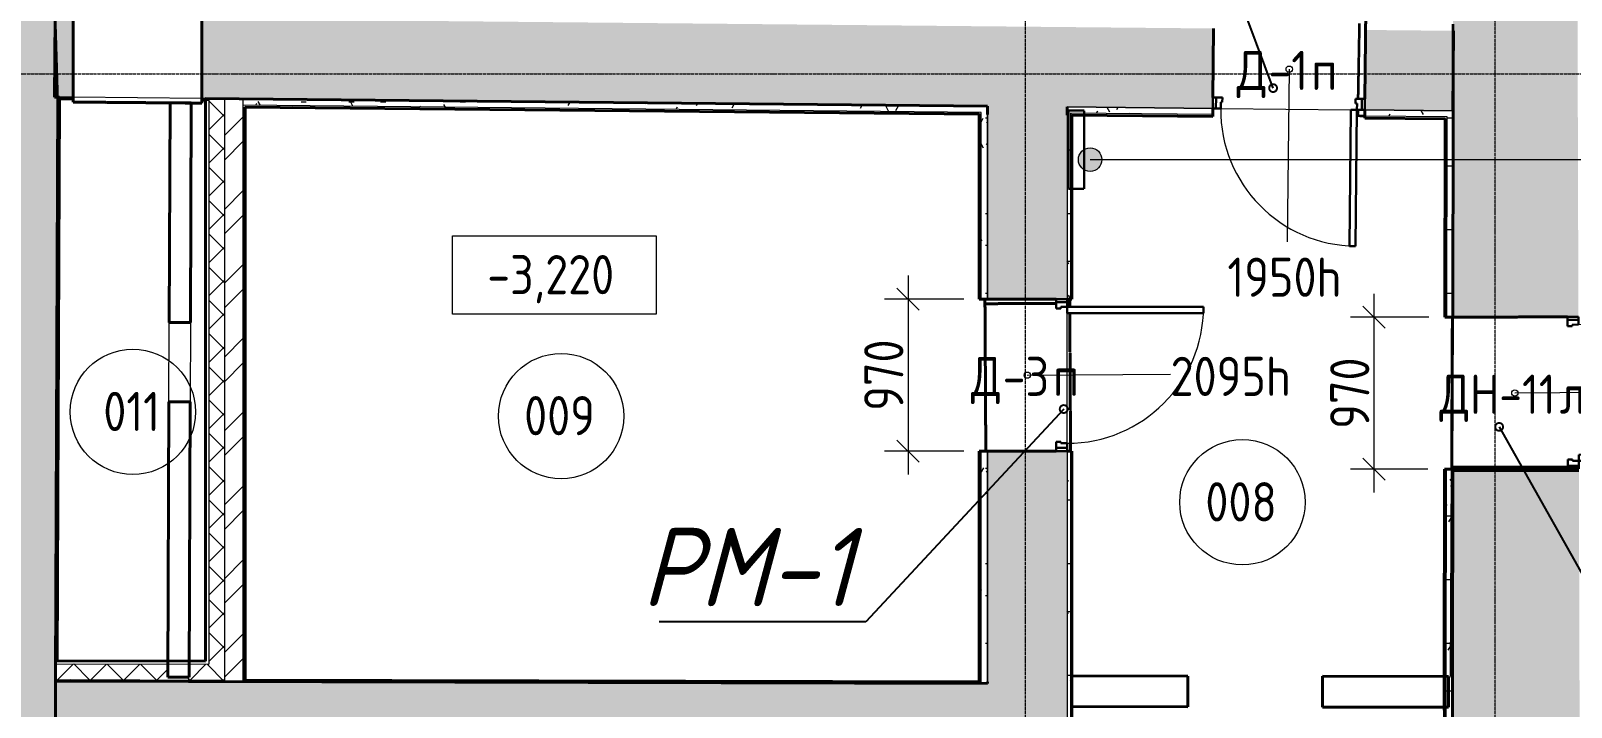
# Model space of a CAD drawing. Header units: millimetres. Extents: x 749182 to 2267578, y 70462 to 311449.
# Drawn here: x 1947064 to 1956898, y 183527 to 187844 of the extents above; entities that cross this region are included whole.
import ezdxf
from ezdxf import colors
from ezdxf.entities.mleader import LeaderData, LeaderLine
from ezdxf.math import Vec2, Vec3

# ---------------------------------------------------------------- set-up
doc = ezdxf.new("R2010")
doc.units = ezdxf.units.MM
for name, pattern in [('ADSK_Линия сетки', [25, 20, -2.5, 0, -2.5]), ('ADSK_Сверху', [4.5, 3, -1.5]), ('ADSK_Снесено', [4.5, 3, -1.5]), ('осеваяX2', [4, 2.5, -0.5, 0.5, -0.5])]:
    doc.linetypes.add(name, pattern=pattern)
doc.layers.get('Defpoints').update_dxf_attribs({"color": 255})
for name, color, linetype, lineweight in [('Аннотация', 7, 'Continuous', 9), ('Двери', 7, 'Continuous', 20), ('Марки дверей', 7, 'Continuous', 20), ('Марки помещений', 7, 'Continuous', 20), ('Оси', 165, 'осеваяX2', 13), ('отметки', 7, 'Continuous', 20), ('Перекрытие', 7, 'Continuous', 18), ('Размер', 7, 'Continuous', 13), ('размеры', 7, 'Continuous', 9), ('Стены', 184, 'Continuous', 40), ('Стены внутренние', 7, 'Continuous', 18), ('Стены разрез', 7, 'Continuous', 35), ('Стены штриховка', 7, 'Continuous', 18)]:
    doc.layers.add(name, color=color, linetype=linetype, lineweight=lineweight)
doc.layers.add('Линии', color=7, linetype='Continuous', lineweight=9, true_color=0x00a600)
doc.styles.add('GOST 2.304_new', font='isocpeur.ttf', dxfattribs={"width": 0.9, "oblique": 15})
doc.styles.add('GOST Common', font='GOST_Common.ttf', dxfattribs={"width": 0.9, "height": 350})
doc.styles.add('GOST Common_1', font='GOST_Common.ttf', dxfattribs={"width": 0.9, "height": 250})
doc.dimstyles.new('ADSK_Основной_2_5_мм', dxfattribs={"dimscale": 304.8, "dimtxt": 251.428749, "dimasz": 0.463911, "dimexe": 0.492126, "dimexo": 0.492126, "dimgap": 0.098425, "dimtad": 1, "dimdec": 3, "dimrnd": 0.001, "dimdsep": 46, "dimtxsty": 'GOST Common_1', "dimblk1": 'OBLIQUE', "dimblk2": 'OBLIQUE', "dimsah": 1, "dimcen": 0.09, "dimdle": 0.492126, "dimazin": 2, "dimtfac": 1, "dimtdec": 4, "dimtix": 1, "dimtmove": 0, "dimatfit": 3, "dimfxl": 0, "dimtvp": 1, "dimtolj": 1, "dimtzin": 0, "dimlwd": 20, "dimlwe": 20, "dimarcsym": 0})
doc.dimstyles.new('ADSK_Основной_2_5_мм_Округление_до_1_мм', dxfattribs={"dimscale": 304.8, "dimtxt": 251.428749, "dimasz": 0.463911, "dimexe": 0.492126, "dimexo": 0.492126, "dimgap": 0.098425, "dimtad": 1, "dimdec": 0, "dimdsep": 46, "dimtxsty": 'GOST Common_1', "dimblk1": 'OBLIQUE', "dimblk2": 'OBLIQUE', "dimsah": 1, "dimcen": 0.09, "dimdle": 0.492126, "dimazin": 2, "dimtfac": 1, "dimtdec": 4, "dimtix": 1, "dimtmove": 0, "dimatfit": 3, "dimfxl": 0, "dimtvp": 1, "dimtolj": 1, "dimtzin": 0, "dimlwd": 20, "dimlwe": 20, "dimarcsym": 0})
pattern_1 = [(45, (1952853.2, 150711.3), (-106.066, 106.066), []), (135, (1952853.2, 150711.3), (-106.066, -106.066), [])]
pattern_2 = [(0, (1952853.19, 150711.3), (406.4, 101.6), [33.528, -271.272, 33.528, -271.272, -1625.6]), (0, (1952853.19, 150711.3), (406.4, 101.6), [-609.6, 33.528, -576.072, 33.528, -271.272, -711.2]), (0, (1952853.19, 150711.3), (406.4, 101.6), [-1524, 33.528, -169.672, 33.528, -474.472]), (120, (1953005.59, 150762.1), (-291.18818, 301.15272), [33.528, -271.272, 33.528, -271.272, -1625.6]), (120, (1953005.59, 150762.1), (-291.18818, 301.15272), [-609.6, 33.528, -576.072, 33.528, -271.272, -711.2]), (120, (1953005.59, 150762.1), (-291.18818, 301.15272), [-1524, 33.528, -169.672, 33.528, -474.472]), (240, (1953056.39, 150965.3), (-115.21182, -402.75272), [33.528, -271.272, 33.528, -271.272, -1625.6]), (240, (1953056.39, 150965.3), (-115.21182, -402.75272), [-609.6, 33.528, -576.072, 33.528, -271.272, -711.2]), (240, (1953056.39, 150965.3), (-115.21182, -402.75272), [-1524, 33.528, -169.672, 33.528, -474.472])]

# ---------------------------------------------------------------- blocks, each defined once
blk = doc.blocks.new('Существующие стены подвал - Существующие стены подвал-614279-00 План подвала')
at = {"layer": 'Стены', "true_color": 0xc0c0c0}
h = blk.add_hatch(color=9, dxfattribs=at)
h.paths.add_polyline_path([(-6451.8, 26868.9), (-5646.3, 26868.9), (-5642.5, 28610.4), (-5644.6, 28610.4), (-5641.9, 28865.4), (-5637.1, 30542.1), (-6462.4, 30542.1), (-6462.4, 27321.6), (-6451.8, 27321.6), (-6452.8, 26868.9)])
h.paths.add_polyline_path([(3295.9, 27304.6), (4114.2, 27304.6), (4093.5, 34336.7), (3281.5, 34334.5), (3285.8, 32815.3), (3299.6, 28514.5), (2970.8, 28518.1), (2950.6, 27304.6), (3285.8, 27304.6)])
h.paths.add_polyline_path([(-5637.4, 31587), (-5633.9, 31587), (-5630.8, 32981.4), (-5630.8, 33008.4), (-5617.7, 36708.8), (-5633.8, 37249.5), (-5609, 43096.6), (-1754.6, 43060.3), (-1748.2, 43877.5), (-6428.6, 43914.1), (-6421.5, 37806.5), (-6439.4, 32894.6), (-6441.8, 31792.5), (-6462.4, 31792.4), (-6462.4, 31587), (-5641.2, 31587)])
h.paths.add_polyline_path([(3289.8, 35304.5), (4090.6, 35306.7), (4065.4, 43832), (-616.8, 43868.6), (-623.2, 43049.6), (3279.3, 43012.9), (3290.4, 36884.6), (3291.8, 36554.2), (3286.2, 35348.1), (3289.9, 35347.9), (3289.8, 35306.7)])
at = {"layer": 'Стены'}
for p, q in [((3281.5, 34334.5), (3286, 35304.5)), ((3289.8, 35304.5), (3286, 35304.5)), ((4020.8, 35306.5), (3289.8, 35304.5))]:
    blk.add_line(p, q, dxfattribs=at)
at = {"layer": 'Стены разрез'}
for p, q in [((-5616.7, 36678.4), (-5633.8, 37249.5)), ((3288.9, 37174.6), (3292, 36579.9)), ((-5630.8, 33008.4), (-5616.7, 36678.4)), ((3292, 36579.9), (3286.2, 35348.1)), ((3286.2, 35348.1), (3286, 35304.5)), ((3286, 35304.5), (4020.8, 35306.5)), ((3281.5, 34334.5), (3275.3, 33011.3)), ((4023.5, 34336.5), (3281.5, 34334.5)), ((-5630.5, 32704.4), (-5630.8, 33008.4)), ((3275.3, 33011.3), (3286.1, 33011.3)), ((3286.1, 33011.3), (3285.8, 32815.3))]:
    blk.add_line(p, q, dxfattribs=at)
blk = doc.blocks.new('Новые проёмы подвал - Новые проёмы подвал-999150-00 План подвала')
at = {"layer": 'Стены', "color": 0, "linetype": 'ADSK_Снесено'}
for p, q in [((-5518.1, 36697.9), (-5518.1, 37247.9)), ((-4698.1, 37241.7), (-4698.1, 36689.9)), ((-5518.1, 36677.5), (-5518.1, 36697.9)), ((-4698.1, 36689.9), (-4698.1, 36670.6)), ((-4832.2, 36671.8), (-5518.1, 36677.5)), ((-4698.1, 36670.6), (-4764.7, 36671.2)), ((307.6, 34449.5), (302.1, 35419.5)), ((843.1, 35419.5), (843.4, 35369.5)), ((757.5, 35392.8), (302.3, 35390.3)), ((307.6, 34449.5), (302.3, 35390.3)), ((843.3, 35393.3), (827.5, 35393.2)), ((843.3, 35393.3), (843.4, 35369.5)), ((843.6, 35329.5), (848.6, 34449.7)), ((843.6, 35329.5), (848.6, 34449.7)), ((3281.5, 34334.5), (3286, 35304.5)), ((3286, 35304.5), (3289.8, 35304.5)), ((3289.8, 35304.5), (4020.8, 35306.5)), ((848.6, 34449.7), (827.5, 34449.5)), ((848.6, 34449.7), (827.5, 34449.5))]:
    blk.add_line(p, q, dxfattribs=at)
at = {"layer": 'Стены разрез', "color": 0, "linetype": 'ADSK_Снесено'}
for p, q in [((-5518.1, 37248.5), (-5518.1, 36677.5)), ((-4698.1, 36670.6), (-4698.1, 37241.7)), ((2691.7, 37179.6), (2683, 36698.1)), ((2727.6, 36697.7), (2732.3, 37179.2)), ((-5518.1, 36677.5), (-4698.1, 36670.6)), ((2681.8, 36628.1), (2681.1, 36590.9)), ((2681.1, 36590.9), (2726.5, 36590)), ((2726.5, 36590), (2726.9, 36627.7)), ((757.5, 35419.5), (302.1, 35419.5)), ((302.1, 35419.5), (302.3, 35390.3)), ((843.1, 35419.5), (827.5, 35419.5)), ((843.3, 35393.3), (843.1, 35419.5)), ((302.3, 35390.3), (757.5, 35392.8)), ((827.5, 35393.2), (843.3, 35393.3)), ((3286, 35304.5), (3281.5, 34334.5)), ((4020.8, 35306.5), (3286, 35304.5)), ((3281.5, 34334.5), (4023.5, 34336.5))]:
    blk.add_line(p, q, dxfattribs=at)
blk = doc.blocks.new('AC_Дверь_Однопольная_Стальная - ДН-11л 970х2200h-1983198-00 План подвала')
at = {"layer": 'Двери', "color": 5, "linetype": 'Continuous', "lineweight": 30, "true_color": 0x0000ff}
for p, q in [((435, 1277.5), (395, 1277.5)), ((395, 1277.5), (395, 407.5)), ((435, 407.5), (435, 1277.5)), ((-465, 407.5), (-485, 407.5)), ((-485, 407.5), (-485, 337.5)), ((-435, 407.5), (-465, 407.5)), ((-465, 407.5), (-465, 337.5)), ((-465, 337.5), (-465, 407.5)), ((-435, 367.5), (-435, 407.5)), ((395, 407.5), (435, 407.5)), ((465, 407.5), (435, 407.5)), ((435, 407.5), (435, 367.5)), ((465, 337.5), (465, 407.5)), ((485, 407.5), (465, 407.5)), ((465, 407.5), (465, 337.5)), ((485, 337.5), (485, 407.5)), ((-485, 337.5), (-465, 337.5)), ((-465, 337.5), (-425, 337.5)), ((-425, 367.5), (-435, 367.5)), ((-425, 337.5), (-425, 367.5)), ((435, 367.5), (425, 367.5)), ((425, 367.5), (425, 337.5)), ((425, 337.5), (465, 337.5)), ((465, 337.5), (485, 337.5))]:
    blk.add_line(p, q, dxfattribs=at)
at = {"layer": 'Двери', "color": 5, "linetype": 'Continuous', "true_color": 0x0000ff}
blk.add_arc((435, 407.5), 870, 90, 180, dxfattribs=at)
blk = doc.blocks.new('AC_Дверь_Однопольная_Стальная - Д-1п 970х1950h-1983177-00 План подвала')
at = {"layer": 'Двери', "color": 5, "linetype": 'Continuous', "lineweight": 30, "true_color": 0x0000ff}
for p, q in [((-435, 1125), (-395, 1125)), ((-435, 255), (-435, 1125)), ((-395, 1125), (-395, 255)), ((-485, 255), (-465, 255)), ((-485, 185), (-485, 255)), ((-465, 255), (-435, 255)), ((-465, 185), (-465, 255)), ((-465, 255), (-465, 185)), ((-395, 255), (-435, 255)), ((-435, 255), (-435, 215)), ((-435, 215), (-425, 215)), ((-425, 215), (-425, 185)), ((425, 215), (435, 215)), ((425, 185), (425, 215)), ((435, 255), (465, 255)), ((435, 215), (435, 255)), ((465, 255), (465, 185)), ((465, 255), (485, 255)), ((465, 185), (465, 255)), ((485, 255), (485, 185)), ((-465, 185), (-485, 185)), ((-425, 185), (-465, 185)), ((465, 185), (425, 185)), ((485, 185), (465, 185))]:
    blk.add_line(p, q, dxfattribs=at)
at = {"layer": 'Двери', "color": 5, "linetype": 'Continuous', "true_color": 0x0000ff}
blk.add_arc((-435, 255), 870, 0, 90, dxfattribs=at)
blk = doc.blocks.new('AC_Дверь_Однопольная_Стальная - Д-3п 970х2095h-1983173-00 План подвала')
at = {"layer": 'Двери', "color": 5, "linetype": 'Continuous', "lineweight": 30, "true_color": 0x0000ff}
for p, q in [((-435, 1125), (-395, 1125)), ((-435, 255), (-435, 1125)), ((-395, 1125), (-395, 255)), ((-485, 255), (-465, 255)), ((-485, 185), (-485, 255)), ((-465, 255), (-435, 255)), ((-465, 185), (-465, 255)), ((-465, 255), (-465, 185)), ((-395, 255), (-435, 255)), ((-435, 255), (-435, 215)), ((-435, 215), (-425, 215)), ((-425, 215), (-425, 185)), ((425, 215), (435, 215)), ((425, 185), (425, 215)), ((435, 255), (465, 255)), ((435, 215), (435, 255)), ((465, 255), (465, 185)), ((465, 255), (485, 255)), ((465, 185), (465, 255)), ((485, 255), (485, 185)), ((-465, 185), (-485, 185)), ((-425, 185), (-465, 185)), ((465, 185), (425, 185)), ((485, 185), (465, 185))]:
    blk.add_line(p, q, dxfattribs=at)
at = {"layer": 'Двери', "color": 5, "linetype": 'Continuous', "true_color": 0x0000ff}
blk.add_arc((-435, 255), 870, 0, 90, dxfattribs=at)
blk = doc.blocks.new('ADSK_Марка_Дверь - Типоразмер_ADSK_Марка-58376-00 План подвала')
at = {"layer": 'Марки дверей', "lineweight": 9}
blk.add_circle((0, 0), 0.2, dxfattribs=at)
blk = doc.blocks.new('ADSK_Марка_Помещение_ОдноЗначение - Номер-247393-00 План подвала')
at = {"layer": 'Марки помещений'}
blk.add_circle((0, 0), 4, dxfattribs=at)
blk = doc.blocks.new('_Oblique')
at = {"color": 0, "linetype": 'ByBlock', "lineweight": -2}
blk.add_line((-0.5, -0.5), (0.5, 0.5), dxfattribs=at)
blk = doc.blocks.new('*D1587')
at = {"layer": 'Defpoints', "color": 0, "lineweight": 20, "transparency": 16777216}
for p in [(1953170.7, 186130.8), (1952664.4, 185160.8), (1953170.7, 185160.8)]:
    blk.add_point(p, dxfattribs=at)
at = {"layer": 'размеры', "color": 0, "lineweight": 20, "transparency": 16777216}
for p, q in [((1952664.4, 186280.8), (1952664.4, 185010.8)), ((1953020.7, 186130.8), (1952514.4, 186130.8)), ((1953020.7, 185160.8), (1952514.4, 185160.8))]:
    blk.add_line(p, q, dxfattribs=at)
at = {"layer": 'размеры', "color": 0, "lineweight": 20, "transparency": 16777216, "xscale": 141.4, "yscale": 141.4, "zscale": 141.4}
for p, rotation in [((1952664.4, 186130.8), 90), ((1952664.4, 185160.8), 270)]:
    blk.add_blockref('_Oblique', p, dxfattribs=dict(at, rotation=rotation))
at = {"layer": 'размеры', "color": 0, "lineweight": 20, "transparency": 16777216, "insert": (1952509.4, 185645.8), "char_height": 250, "width": 567.632, "attachment_point": 5, "rotation": 90, "style": 'GOST Common_1'}
blk.add_mtext('\\A1;970', dxfattribs=at)
blk = doc.blocks.new('*D1610')
at = {"layer": 'Defpoints', "color": 0, "lineweight": 20, "transparency": 16777216}
for p in [(1955639, 186015.8), (1956139.2, 186015.8), (1956131.7, 185045.8)]:
    blk.add_point(p, dxfattribs=at)
at = {"layer": 'размеры', "color": 0, "lineweight": 20, "transparency": 16777216}
for p, q in [((1955639, 184895.8), (1955639, 186165.8)), ((1955989.2, 186015.8), (1955489, 186015.8)), ((1955981.7, 185045.8), (1955489, 185045.8))]:
    blk.add_line(p, q, dxfattribs=at)
at = {"layer": 'размеры', "color": 0, "lineweight": 20, "transparency": 16777216, "xscale": 141.4, "yscale": 141.4, "zscale": 141.4}
for p, rotation in [((1955639, 186015.8), 90), ((1955639, 185045.8), 270)]:
    blk.add_blockref('_Oblique', p, dxfattribs=dict(at, rotation=rotation))
at = {"layer": 'размеры', "color": 0, "lineweight": 20, "transparency": 16777216, "insert": (1955484, 185530.8), "char_height": 250, "width": 567.632, "attachment_point": 5, "rotation": 90, "style": 'GOST Common_1'}
blk.add_mtext('\\A1;970', dxfattribs=at)
blk = doc.blocks.new('Высотные отметки - Рамка-5093-00 План подвала')
at = {"layer": 'Аннотация'}
for p, q in [((-6.5, 0), (-6.5, 5)), ((-6.5, 5), (6.5, 5)), ((6.5, 5), (6.5, 0)), ((6.5, 0), (-6.5, 0))]:
    blk.add_line(p, q, dxfattribs=at)
blk = doc.blocks.new('_DotSmall')
at = {"color": 0, "linetype": 'ByBlock', "lineweight": 35, "const_width": 0.5}
blk.add_lwpolyline([(-0.0625, 0, 1), (0.0625, 0, 1)], format="xyb", close=True, dxfattribs=at)

msp = doc.modelspace()

# ---------------------------------------------------------------- hatches: boundary and pattern name
at = {"layer": 'Аннотация', "lineweight": 9}
h = msp.add_hatch(color=256, dxfattribs=at)
edge = h.paths.add_edge_path()
edge.add_arc((1953826.8679, 187021.3275), 75, 0, 360)
at = {"layer": 'Стены внутренние', "linetype": 'Continuous', "true_color": 0xc0c0c0}
h = msp.add_hatch(color=9, dxfattribs=at)
h.paths.add_polyline_path([(1948177.6457, 187410.9819), (1948177.7348, 187420.1353), (1948182.6061, 187920.9577), (1948155.1259, 187920.9577), (1948155.1259, 187411.2009)])
h.paths.add_polyline_path([(1947335.1259, 187419.1767), (1947335.1259, 187929.2008), (1947220.6192, 187930.3146), (1947220.6192, 187918.4302), (1947236.5698, 187420.1353), (1947246.5695, 187420.0381)])
h = msp.add_hatch(color=9, dxfattribs=at)
h.paths.add_polyline_path([(1956141.1478, 187333.524), (1956143.59, 187595.8714), (1956142.0933, 187843.5383), (1955585.0648, 187848.957), (1955580.7853, 187338.9745), (1956117.4558, 187333.7545)])
h.paths.add_polyline_path([(1954610.1503, 187348.4155), (1954615.1106, 187858.3913), (1948182.5957, 187919.8952), (1948177.6457, 187410.9819), (1953789.0273, 187356.4022)])
at = {"layer": 'Стены внутренние', "linetype": 'Continuous', "lineweight": 9, "true_color": 0x0000ff}
h = msp.add_hatch(dxfattribs=at)
h.set_pattern_fill('FP_2', color=5, style=0, pattern_type=2)
h.set_pattern_definition(pattern_1)
h.paths.add_polyline_path([(1948300.1259, 183699.9842), (1948300.1259, 187409.7905), (1948200.1259, 187409.7905), (1948200.1259, 183700.232)])
h = msp.add_hatch(dxfattribs=at)
h.set_pattern_fill('FP_3', color=5, style=0, pattern_type=2)
h.set_pattern_definition([(45, (1952853.2, 150711.3), (-235.7317, 235.7317), []), (45, (1953010.35, 150711.3), (-235.7317, 235.7317), [])])
h.paths.add_polyline_path([(1948420.1259, 183689.6869), (1948420.1259, 187408.6234), (1948300.1259, 187409.7905), (1948300.1259, 183689.9842)])
h = msp.add_hatch(dxfattribs=at)
h.set_pattern_fill('FP_1', color=5, style=0, pattern_type=2)
h.set_pattern_definition(pattern_2)
h.paths.add_polyline_path([(1953170.6622, 187322.4149), (1953170.6622, 187362.4168), (1948420.1259, 187408.5066), (1948420.1259, 187368.6215), (1953130.6622, 187322.804)])
at = {"layer": 'Стены внутренние', "linetype": 'Continuous', "true_color": 0xc0c0c0}
h = msp.add_hatch(color=9, dxfattribs=at)
h.paths.add_polyline_path([(1953680.6622, 179762.3717), (1953680.6622, 182381.4827), (1953170.6622, 182381.4827), (1953170.6622, 179767.8391)])
h.paths.add_polyline_path([(1953680.6622, 183260.5711), (1953680.6622, 185160.8408), (1953170.6622, 185160.8408), (1953170.6622, 183260.9045)])
h.paths.add_polyline_path([(1953680.6622, 186130.8408), (1953680.6622, 187357.4562), (1953170.6622, 187362.4168), (1953170.6622, 186130.8408), (1953610.6622, 186130.8408)])
at = {"layer": 'Стены внутренние', "linetype": 'Continuous', "lineweight": 9, "true_color": 0x0000ff}
h = msp.add_hatch(dxfattribs=at)
h.set_pattern_fill('FP_1', color=5, style=0, pattern_type=2)
h.set_pattern_definition(pattern_2)
h.paths.add_polyline_path([(1956145.0884, 187293.4838), (1956144.9441, 187333.4871), (1955580.1044, 187338.9811), (1955580.1044, 187298.9792), (1956143.639, 187293.4979)])
h.paths.add_polyline_path([(1954609.7613, 187308.4173), (1954610.1503, 187348.4155), (1953680.6622, 187357.4562), (1953680.6622, 187317.4543), (1953789.0273, 187316.4003)])
h = msp.add_hatch(dxfattribs=at)
h.set_pattern_fill('FP_1', color=5, style=0, pattern_type=2)
h.set_pattern_definition(pattern_2)
h.paths.add_polyline_path([(1953170.6622, 183677.9169), (1953170.6622, 185160.8408), (1953130.6622, 185160.8408), (1953130.6622, 183678.016), (1953167.2027, 183677.9255)])
h.paths.add_polyline_path([(1953170.6622, 186130.8408), (1953170.6622, 187322.4149), (1953130.6622, 187322.4149), (1953130.6622, 186130.8408)])
h = msp.add_hatch(dxfattribs=at)
h.set_pattern_fill('FP_1', color=5, style=0, pattern_type=2)
h.set_pattern_definition(pattern_2)
h.paths.add_polyline_path([(1953700.6622, 179782.1584), (1953700.6622, 182381.4696), (1953680.6622, 182381.4696), (1953680.6622, 179782.3728), (1953700.6236, 179782.1588)])
h.paths.add_polyline_path([(1953700.6622, 183260.558), (1953700.6622, 185160.8408), (1953680.6622, 185160.8408), (1953680.6622, 183260.5711)])
h.paths.add_polyline_path([(1953680.6622, 186130.8408), (1953700.6622, 186130.8408), (1953700.6622, 187317.2598), (1953680.6622, 187317.2598), (1953680.6622, 186265.8742)])
h = msp.add_hatch(dxfattribs=at)
h.set_pattern_fill('FP_1', color=5, style=0, pattern_type=2)
h.set_pattern_definition(pattern_2)
h.paths.add_polyline_path([(1956099.2507, 183722.5254), (1956139.2508, 183722.5522), (1956134.6692, 185045.8037), (1956101.4138, 185045.7122), (1956099.2507, 183722.535)])
h.paths.add_polyline_path([(1956102.9995, 186015.7203), (1956142.9998, 186015.8303), (1956142.0933, 186059.3976), (1956139.4061, 186059.384), (1956145.0884, 187293.4838), (1956105.089, 187293.4838), (1956103.0033, 186018.0335)])
h = msp.add_hatch(dxfattribs=at)
h.set_pattern_fill('FP_2', color=5, style=0, pattern_type=2)
h.set_pattern_definition(pattern_1)
h.paths.add_polyline_path([(1948200.1259, 183700.232), (1948200.1259, 183800.2323), (1948074.5828, 183800.2323), (1948074.2609, 183717.4486), (1947939.2619, 183717.9736), (1947939.2619, 183800.8786), (1947222.7267, 183802.6291), (1947222.8657, 183702.6532), (1948180.1259, 183700.2815)])
h = msp.add_hatch(dxfattribs=at)
h.set_pattern_fill('FP_1', color=5, style=0, pattern_type=2)
h.set_pattern_definition(pattern_2)
h.paths.add_polyline_path([(1948300.1259, 183689.9842), (1948300.1259, 183699.9842), (1947222.4228, 183702.5753), (1947222.8409, 183692.6546), (1948180.1259, 183690.2815)])
at = {"layer": 'Стены внутренние', "linetype": 'Continuous', "true_color": 0xc0c0c0}
msp.add_hatch(color=9, dxfattribs=at).paths.add_polyline_path([(1953170.6622, 183427.9161), (1953170.6622, 183677.9169), (1947222.8409, 183692.6533), (1947222.7351, 183442.6528), (1949228.2263, 183437.6839)])
at = {"layer": 'Стены внутренние', "linetype": 'Continuous', "lineweight": 9, "true_color": 0x0000ff}
h = msp.add_hatch(dxfattribs=at)
h.set_pattern_fill('FP_1', color=5, style=0, pattern_type=2)
h.set_pattern_definition(pattern_2)
h.paths.add_polyline_path([(1956151.0563, 179755.889), (1956138.9659, 183722.552), (1956099.2507, 183722.5254), (1956099.5243, 183630.6143), (1956113.3998, 183526.5896), (1956099.834, 183526.5524), (1956111.0548, 179756.3178), (1956151.0265, 179755.8893)])

# ---------------------------------------------------------------- linework, layer by layer
at = {"layer": 'Аннотация', "lineweight": 9}
msp.add_line((1953826.8679, 187021.3275), (1958748.8897, 187021.3275), dxfattribs=at)
msp.add_circle((1953826.8679, 187021.3275), 75, dxfattribs=at)
at = {"layer": 'Линии', "linetype": 'ADSK_Сверху', "lineweight": 30}
for p, q in [((1953789.5804, 187335.4108), (1953689.5804, 187335.4108)), ((1953689.5804, 187335.4108), (1953689.5804, 186835.4108)), ((1953789.5804, 186835.4108), (1953789.5804, 187335.4108)), ((1953689.5804, 186835.4108), (1953789.5804, 186835.4108))]:
    msp.add_line(p, q, dxfattribs=at)
at = {"layer": 'Линии', "lineweight": 100}
msp.add_line((1956946.6553, 185048.0377), (1956131.6584, 185045.7954), dxfattribs=at)
at = {"layer": 'Марки дверей'}
for p, q in [((1955097.6075, 187598.6862), (1955084.3116, 186496.3347)), ((1953425.6622, 185645.8408), (1954340.6548, 185651.9268)), ((1956537.8225, 185531.9147), (1957452.8101, 185541.6324))]:
    msp.add_line(p, q, dxfattribs=at)
at = {"layer": 'Оси', "linetype": 'ADSK_Линия сетки'}
for p, q in [((1953413.1034, 154741.5512), (1953413.1034, 195133.15)), ((1956413.1034, 154741.5512), (1956413.1034, 195133.15)), ((1941766.9683, 187568.0858), (2009994.9113, 187568.0858))]:
    msp.add_line(p, q, dxfattribs=at)
at = {"layer": 'Перекрытие'}
for p, q in [((1948155.1259, 187411.2009), (1947335.1259, 187419.1767)), ((1954660.1479, 187347.9291), (1955490.1087, 187339.8564)), ((1953680.6622, 185210.8408), (1953680.6622, 186040.8408)), ((1956141.414, 185045.8223), (1956142.9998, 186015.8303))]:
    msp.add_line(p, q, dxfattribs=at)
at = {"layer": 'Стены внутренние', "linetype": 'Continuous', "lineweight": 40}
for p, q in [((1947220.6192, 187930.3146), (1947215.6589, 187420.3387)), ((1947335.1259, 187419.1767), (1947335.1259, 187929.2008)), ((1948155.1259, 187921.225), (1948155.1259, 187411.2009)), ((1955586.3486, 187980.9507), (1955580.7853, 187408.9778)), ((1954610.8311, 187418.4121), (1954615.1106, 187858.3913)), ((1956141.1478, 187333.524), (1956146.1081, 187843.4999)), ((1956146.1081, 187843.4999), (1956142.1626, 187843.5383)), ((1947215.6589, 187420.3387), (1947246.5695, 187420.0381)), ((1948177.6457, 187410.9819), (1953170.6622, 187362.4168)), ((1953170.6622, 187362.4168), (1953170.6622, 187322.4149)), ((1953680.6622, 187317.4543), (1953680.6622, 187357.4562)), ((1953170.6622, 186130.8408), (1953610.6622, 186130.8408)), ((1953610.6622, 185160.8408), (1953170.6622, 185160.8408)), ((1947222.8409, 183692.6533), (1947222.2215, 183442.654)), ((1953170.6622, 183677.9169), (1947222.8409, 183692.6533)), ((1953170.6622, 183687.9169), (1953170.6622, 183677.9169))]:
    msp.add_line(p, q, dxfattribs=at)
at = {"layer": 'Стены внутренние', "color": 5, "linetype": 'Continuous', "lineweight": 40, "true_color": 0x0000ff}
for p, q in [((1947236.5698, 187420.1353), (1947222.3058, 183692.6546)), ((1947232.8033, 183822.629), (1947246.5312, 187410.038)), ((1947246.5312, 187410.038), (1947335.1259, 187409.1762)), ((1947335.1259, 187409.1762), (1947335.1259, 187419.1767)), ((1948155.1259, 187411.2009), (1948155.1259, 187401.2004)), ((1948155.1259, 187401.2004), (1948180.1259, 187400.9573)), ((1948180.1259, 187400.9573), (1948180.1259, 183820.2819)), ((1948432.1259, 183699.6572), (1948432.1259, 187356.5042)), ((1948432.1259, 187356.5042), (1953118.6622, 187310.9201)), ((1953170.6622, 187310.4143), (1953170.6622, 187362.4168)), ((1953170.6622, 187362.4168), (1953170.6622, 187362.4168)), ((1954609.6445, 187296.4179), (1954610.1503, 187348.4155)), ((1955580.1044, 187338.9811), (1955579.5987, 187286.9836)), ((1956145.1538, 187333.4851), (1956141.1478, 187333.524)), ((1956142.9998, 186015.8303), (1956145.1538, 187333.4851)), ((1953118.6622, 187310.9201), (1953118.6622, 186130.8408)), ((1953680.6622, 187317.4543), (1953680.6622, 187305.4538)), ((1953710.6622, 187305.162), (1954609.6445, 187296.4179)), ((1953710.6622, 186130.8408), (1953710.6622, 187305.162)), ((1955579.5987, 187286.9836), (1956093.0696, 187281.9892)), ((1956093.0696, 187281.9892), (1956090.9995, 186015.6872)), ((1953118.6622, 186130.8408), (1953170.6622, 186130.8408)), ((1953680.6622, 186130.8408), (1953710.6622, 186130.8408)), ((1956090.9995, 186015.6872), (1956142.9998, 186015.8303)), ((1953118.6622, 185160.8408), (1953118.6622, 183688.0458)), ((1953170.6622, 185160.8408), (1953118.6622, 185160.8408)), ((1953710.6622, 185160.8408), (1953680.6622, 185160.8408)), ((1953710.6622, 183260.5514), (1953710.6622, 185160.8408)), ((1956089.4137, 185045.6792), (1956087.2507, 183722.5173)), ((1956141.414, 185045.8223), (1956089.4137, 185045.6792)), ((1956139.2508, 183722.5522), (1956141.414, 185045.8223)), ((1948180.1259, 183820.2819), (1947232.8033, 183822.629)), ((1947222.3058, 183692.6546), (1953170.6622, 183677.9169)), ((1953118.6622, 183688.0458), (1948432.1259, 183699.6572)), ((1953170.6622, 183677.9169), (1953170.6622, 183687.9169)), ((1956087.2507, 183722.5173), (1956099.0246, 179766.4474)), ((1956151.1158, 179735.8872), (1956139.2508, 183722.5522))]:
    msp.add_line(p, q, dxfattribs=at)
at = {"layer": 'Стены внутренние', "color": 5, "linetype": 'Continuous', "true_color": 0x0000ff}
for p, q in [((1947335.1259, 187419.1767), (1947246.5695, 187420.0381)), ((1954610.1503, 187348.4155), (1953680.6622, 187357.4562)), ((1956141.1478, 187333.524), (1955580.1044, 187338.9811)), ((1953680.6622, 185160.8408), (1953680.6622, 183260.5711))]:
    msp.add_line(p, q, dxfattribs=at)
at = {"layer": 'Стены внутренние', "lineweight": 40}
for p, q in [((1947953.5139, 187383.3225), (1947948.0628, 185981.4062)), ((1948088.5129, 187382.7976), (1947953.5139, 187383.3225)), ((1948083.0618, 185980.8813), (1948088.5129, 187382.7976)), ((1947948.0628, 185981.4062), (1948083.0618, 185980.8813)), ((1947946.0991, 185476.3594), (1947939.2619, 183717.9736)), ((1948081.098, 185475.8345), (1947946.0991, 185476.3594)), ((1948074.2609, 183717.4486), (1948081.098, 185475.8345)), ((1947939.2619, 183717.9736), (1948074.2609, 183717.4486)), ((1953709.7944, 183726.0834), (1953709.5095, 183530.0836)), ((1954451.0355, 183725.006), (1953709.7944, 183726.0834)), ((1954450.7506, 183529.0062), (1954451.0355, 183725.006)), ((1955309.9406, 183723.7576), (1955309.6557, 183527.7578)), ((1956113.6847, 183722.5893), (1955309.9406, 183723.7576)), ((1956113.3998, 183526.5896), (1956113.6847, 183722.5893)), ((1953709.5095, 183530.0836), (1954450.7506, 183529.0062)), ((1955309.6557, 183527.7578), (1956113.3998, 183526.5896))]:
    msp.add_line(p, q, dxfattribs=at)
at = {"layer": 'Стены внутренние', "linetype": 'Continuous'}
for p, q in [((1953680.6622, 187357.4562), (1954610.1503, 187348.4155)), ((1955580.1044, 187338.9811), (1956141.1478, 187333.524)), ((1953170.6622, 187322.4149), (1953170.6622, 186130.8408)), ((1953170.6622, 185160.8408), (1953170.6622, 183687.9169))]:
    msp.add_line(p, q, dxfattribs=at)
at = {"layer": 'Стены внутренние'}
for p, q in [((1947946.0991, 185476.3594), (1947948.0628, 185981.4062)), ((1948083.0618, 185980.8813), (1948081.098, 185475.8345))]:
    msp.add_line(p, q, dxfattribs=at)
at = {"layer": 'Стены штриховка'}
for p, q in [((1948177.6457, 187410.9819), (1948155.1259, 187411.2009)), ((1948180.1259, 187400.9573), (1948200.1259, 187400.7627)), ((1948200.1259, 187410.7632), (1948200.1259, 183800.2323)), ((1948300.1259, 187409.7905), (1948300.1259, 183689.9842)), ((1948420.1259, 183699.6869), (1948420.1259, 187408.6234)), ((1953130.6622, 187322.804), (1948420.1259, 187368.6215)), ((1948430.1259, 187358.5237), (1948430.1259, 183699.6621)), ((1953120.6622, 187312.9007), (1948430.1259, 187358.5237)), ((1953120.6622, 187312.9007), (1953120.6622, 186130.8408)), ((1953130.6622, 186130.8408), (1953130.6622, 187322.804)), ((1953170.6622, 186130.8408), (1953170.6622, 187310.4143)), ((1953680.6622, 187305.4538), (1953680.6622, 186130.8408)), ((1954609.7613, 187308.4173), (1953700.6622, 187317.2598)), ((1953700.6622, 187317.2598), (1953700.6622, 186130.8408)), ((1954609.664, 187298.4178), (1953700.6622, 187307.2593)), ((1956095.0728, 187283.9698), (1955579.6181, 187288.9835)), ((1956105.089, 187293.8729), (1955579.7154, 187298.983)), ((1956092.9995, 186015.6928), (1956095.0728, 187283.9698)), ((1956102.9995, 186015.7203), (1956105.089, 187293.8729)), ((1953120.6622, 183688.0408), (1953120.6622, 185160.8408)), ((1953130.6622, 183678.016), (1953130.6622, 185160.8408)), ((1953170.6622, 183687.9169), (1953170.6622, 185160.8408)), ((1953700.6622, 185160.8408), (1953700.6622, 183260.558)), ((1956089.2507, 183722.5186), (1956091.4138, 185045.6847)), ((1956099.2507, 183722.5254), (1956101.4138, 185045.7122)), ((1947222.7267, 183802.6539), (1948200.1259, 183800.2323)), ((1947222.3441, 183702.6545), (1948300.1259, 183699.9842)), ((1948432.1259, 183699.6572), (1948420.1259, 183699.6869)), ((1948420.1259, 183689.6869), (1948420.1259, 183699.6869)), ((1956101.0247, 179766.4259), (1956089.2507, 183722.5186)), ((1956111.0548, 179756.3178), (1956099.2507, 183722.5254))]:
    msp.add_line(p, q, dxfattribs=at)

# ---------------------------------------------------------------- block references
at = {"layer": 'Двери', "color": 5, "linetype": 'Continuous', "true_color": 0x0000ff}
for name, p, rotation in [('AC_Дверь_Однопольная_Стальная - Д-1п 970х1950h-1983177-00 План подвала', (1955097.6075, 187598.6862), 179.4427243411634), ('AC_Дверь_Однопольная_Стальная - Д-3п 970х2095h-1983173-00 План подвала', (1953425.6622, 185645.8408), 269.9999999999999), ('AC_Дверь_Однопольная_Стальная - ДН-11л 970х2200h-1983198-00 План подвала', (1956537.8225, 185531.9147), 270.1576353814407)]:
    msp.add_blockref(name, p, dxfattribs=dict(at, rotation=rotation))
at = {"layer": 'Марки дверей', "xscale": 99.99999999999993, "yscale": 99.99999999999993, "zscale": 99.99999999999993}
for p in [(1955097.6075, 187598.6862), (1953425.6622, 185645.8408), (1956537.8225, 185531.9147)]:
    msp.add_blockref('ADSK_Марка_Дверь - Типоразмер_ADSK_Марка-58376-00 План подвала', p, dxfattribs=at)
at = {"layer": 'Марки помещений', "xscale": 99.99999999999993, "yscale": 99.99999999999993, "zscale": 99.99999999999993}
for p in [(1947715.7595, 185411.4801), (1950449.7953, 185384.48), (1954798.6398, 184834.472)]:
    msp.add_blockref('ADSK_Марка_Помещение_ОдноЗначение - Номер-247393-00 План подвала', p, dxfattribs=at)
at = {"layer": 'отметки', "lineweight": 20, "xscale": 99.99999999999993, "yscale": 99.99999999999993, "zscale": 99.99999999999993}
msp.add_blockref('Высотные отметки - Рамка-5093-00 План подвала', (1950406.4494, 186035.6507), dxfattribs=at)
at = {"layer": 'Стены'}
msp.add_blockref('Существующие стены подвал - Существующие стены подвал-614279-00 План подвала', (1952853.1931, 150711.2975), dxfattribs=at)
at = {"layer": 'Стены', "color": 0, "linetype": 'ADSK_Снесено'}
msp.add_blockref('Новые проёмы подвал - Новые проёмы подвал-999150-00 План подвала', (1952853.1931, 150711.2975), dxfattribs=at)

# ---------------------------------------------------------------- texts
at = {"layer": 'Марки дверей', "lineweight": 9, "char_height": 250, "attachment_point": 1, "style": 'GOST Common'}
for s, insert, width in [('\\fGOST Common|b0|i0|c204|p34|;\\W.9;Д', (1954762.1783, 187715.6993), 245.316375), ('-1', (1954964.5845, 187715.6993), 331.898625), ('\\fGOST Common|b0|i0|c204|p34|;\\W.9;п', (1955238.4283, 187715.6993), 194.810062), ('1950h', (1954703.1616, 186395.7617), 916.328812), ('\\fGOST Common|b0|i0|c204|p34|;\\W.9;Д', (1953065.9329, 185762.8539), 245.316375), ('-3', (1953268.3392, 185762.8539), 389.620125), ('2095h', (1954340.6548, 185762.8539), 974.050312), ('\\fGOST Common|b0|i0|c204|p34|;\\W.9;п', (1953589.8079, 185762.8539), 194.810062), ('ДН', (1956056.5933, 185648.9278), 461.772), ('-11', (1956437.5933, 185648.9278), 468.987187), ('\\fGOST Common|b0|i0|c204|p34|;\\W.9;л', (1956824.5464, 185648.9278), 194.810062)]:
    msp.add_mtext(s, dxfattribs=dict(at, insert=insert, width=width))
at = {"layer": 'Марки помещений', "lineweight": 9, "char_height": 250, "attachment_point": 1, "style": 'GOST Common'}
for s, insert, width in [('011', (1947527.2022, 185539.2052), 468.987187), ('009', (1950213.538, 185512.2051), 584.430187), ('008', (1954562.3826, 184962.197), 584.430187)]:
    msp.add_mtext(s, dxfattribs=dict(at, insert=insert, width=width))
at = {"layer": 'отметки', "lineweight": 20, "insert": (1949977.7734, 186412.3577), "char_height": 250, "width": 1028.822569, "attachment_point": 1, "line_spacing_factor": 1.022761, "style": 'GOST Common'}
msp.add_mtext('-3,220', dxfattribs=at)

# ---------------------------------------------------------------- dimensions: what is measured, and where the dimension line sits
at = {"layer": 'размеры', "lineweight": 20}
for base, p1, p2, dimstyle, override, picture, middle in [((1952664.3538, 185160.8408), (1953170.6622, 186130.8408), (1953170.6622, 185160.8408), 'ADSK_Основной_2_5_мм', {"dimpost": '<>', "dimfxl": 970}, '*D1587', (1952509.3538, 185645.8408)), ((1955638.9808, 186015.8199), (1956131.6584, 185045.7954), (1956139.2025, 186015.8199), 'ADSK_Основной_2_5_мм_Округление_до_1_мм', {"dimpost": '<>', "dimfxl": 970.053762}, '*D1610', (1955483.9808, 185530.8077))]:
    dim = msp.add_linear_dim(base=base, p1=p1, p2=p2, angle=90, dimstyle=dimstyle, override=override, dxfattribs=at)
    dim.commit()
    dim.dimension.update_dxf_attribs({"geometry": picture, "text_midpoint": middle})

# ---------------------------------------------------------------- leaders
at = {"layer": 'Размер', "color": 210, "ltscale": 20}
ml = msp.add_multileader_mtext('Standard', dxfattribs=at)
ml.set_content('\\A1;РМ-3', color=210, style='GOST 2.304_new')
ml.set_leader_properties()
ml.set_arrow_properties(name='DOTSMALL')
ml.build(insert=Vec2(0, 0))
ml.multileader.update_dxf_attribs({"text_left_attachment_type": 6, "text_right_attachment_type": 6, "dogleg_length": 1, "arrow_head_size": 100})
ctx = ml.context
ctx.base_point, ctx.char_height, ctx.arrow_head_size, ctx.landing_gap_size, ctx.plane_origin = Vec3(1952850.8482, 188952.2798), 500, 100, 0, Vec3(1932730.1871, 335932.9091)
ctx.left_attachment, ctx.right_attachment, ctx.text_align_type = 6, 6, 1
notes = []
notes.append((ctx, [(0, (1, 1, 0), (1954443.7974, 188952.2798), (-1, 0), 20, [(0, [(1954994.7094, 187477.9711)], 0, [])])]))
ctx.mtext.insert, ctx.mtext.rotation, ctx.mtext.width, ctx.mtext.alignment, ctx.mtext.flow_direction = Vec3(1953637.3228, 189552.2798), 6.283185307, 1286.674802, 2, 5
ml = msp.add_multileader_mtext('Standard', dxfattribs=at)
ml.set_content('\\A1;РМ-1', color=210, style='GOST 2.304_new')
ml.set_leader_properties()
ml.set_arrow_properties(name='DOTSMALL')
ml.build(insert=Vec2(0, 0))
ml.multileader.update_dxf_attribs({"text_left_attachment_type": 6, "text_right_attachment_type": 6, "dogleg_length": 1, "arrow_head_size": 100})
ctx = ml.context
ctx.base_point, ctx.char_height, ctx.arrow_head_size, ctx.landing_gap_size, ctx.plane_origin = Vec3(1950892.6871, 184070.9745), 500, 100, 0, Vec3(1930772.0259, 331051.6038)
ctx.left_attachment, ctx.right_attachment, ctx.text_align_type = 6, 6, 1
notes.append((ctx, [(0, (1, 1, 0), (1952395.6363, 184070.9745), (-1, 0), 20, [(0, [(1953657.9593, 185429.5206)], 0, [])])]))
ctx.mtext.insert, ctx.mtext.rotation, ctx.mtext.width, ctx.mtext.alignment, ctx.mtext.flow_direction = Vec3(1951634.1617, 184670.9745), 6.283185307, 1286.674802, 2, 5
ml = msp.add_multileader_mtext('Standard', dxfattribs=at)
ml.set_content('\\A1;РМ-2', color=210, style='GOST 2.304_new')
ml.set_leader_properties()
ml.set_arrow_properties(name='DOTSMALL')
ml.build(insert=Vec2(0, 0))
ml.multileader.update_dxf_attribs({"text_left_attachment_type": 6, "text_right_attachment_type": 6, "dogleg_length": 1, "arrow_head_size": 100})
ctx = ml.context
ctx.base_point, ctx.char_height, ctx.arrow_head_size, ctx.landing_gap_size, ctx.plane_origin = Vec3(1957418.992, 183606.4765), 500, 100, 0, Vec3(1937298.3308, 330587.1058)
ctx.left_attachment, ctx.right_attachment, ctx.text_align_type = 6, 6, 1
notes.append((ctx, [(1, (1, 1, 0), (1957398.992, 183606.4765), (1, 0), 20, [(0, [(1956437.5933, 185315.5945)], 0, [])])]))
ctx.mtext.insert, ctx.mtext.rotation, ctx.mtext.width, ctx.mtext.alignment, ctx.mtext.flow_direction = Vec3(1958205.4666, 184206.4765), 6.283185307, 1286.674802, 2, 5
for ctx, leaders in notes:
    for number, flags, end, landing, length, lines in leaders:
        leader = LeaderData()
        leader.index, (leader.has_last_leader_line, leader.has_dogleg_vector, leader.attachment_direction) = number, flags
        leader.last_leader_point, leader.dogleg_vector, leader.dogleg_length = Vec3(end), Vec3(landing), length
        for number, points, colour, breaks in lines:
            line = LeaderLine()
            line.index, line.vertices, line.color, line.breaks = number, Vec3.list(points), colors.encode_raw_color(colour), breaks
            leader.lines.append(line)
        ctx.leaders.append(leader)

doc.saveas('drawing.dxf')
